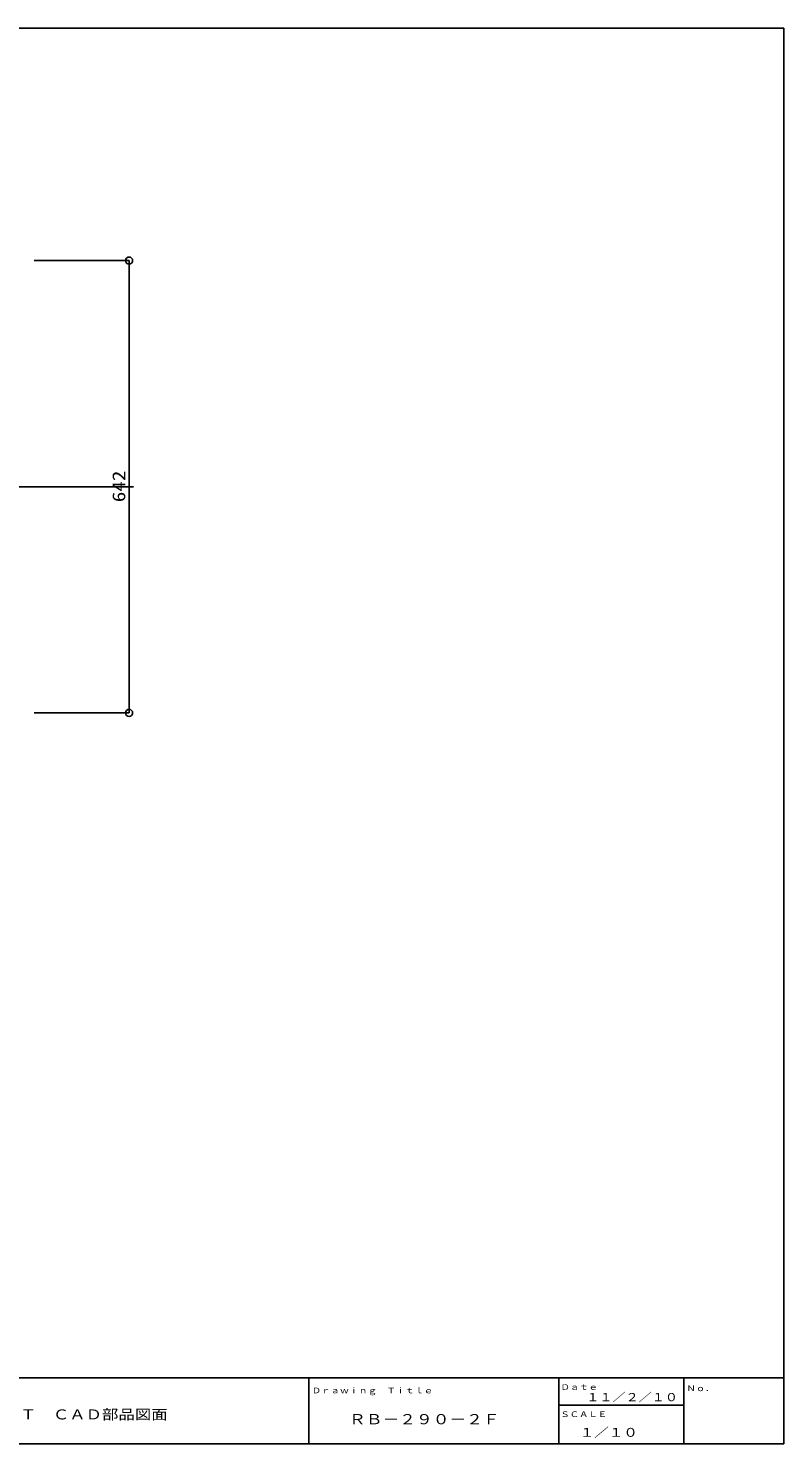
# Model space of a CAD drawing. Units: millimetres at full size; details may follow other scales. Extents: x -1447 to 1447, y -1005 to 1005.
# Drawn here: x 373 to 1447, y -1005 to 1005 of the extents above; entities that cross this region are included whole.
import ezdxf
from ezdxf.enums import TextEntityAlignment as Align

# ---------------------------------------------------------------- set-up
doc = ezdxf.new("R2010")
doc.units = ezdxf.units.MM
doc.header["$LTSCALE"] = 7.6
doc.layers.add('0-1___', color=134, linetype='Continuous')
doc.layers.add('F-F', color=134, linetype='Continuous')
doc.styles.add('ＭＳ ゴシック', font='')
doc.styles.get('ＭＳ ゴシック').set_extended_font_data('MS Gothic')

msp = doc.modelspace()

# ---------------------------------------------------------------- linework, layer by layer
at = {"layer": '0-1___', "color": 3}
for p, q in [((-1396.925, -911.252), (1446.625, -911.252)), ((772.125, -911.252), (772.125, -1003.282)), ((1304.625, -911.252), (1304.625, -1003.282))]:
    msp.add_line(p, q, dxfattribs=at)
at = {"layer": '0-1___'}
for p, q in [((1127.125, -911.252), (1127.125, -1003.282)), ((1127.125, -950.167), (1304.625, -950.167))]:
    msp.add_line(p, q, dxfattribs=at)
at = {"layer": '0-1___', "color": 3}
msp.add_lwpolyline([(-1446.625, 1004.65), (1446.625, 1004.65), (1446.625, -1004.65), (-1446.625, -1004.65)], close=True, dxfattribs=at)
msp.add_lwpolyline([(-1446.625, -911.252), (1446.625, -911.252), (1446.625, -1003.282)], dxfattribs=at)
at = {"layer": 'F-F', "color": 4}
for p, q in [((381.657, 674.987), (516.727, 674.987)), ((516.727, 674.987), (516.727, 32.836)), ((381.657, 32.836), (516.727, 32.836))]:
    msp.add_line(p, q, dxfattribs=at)
at = {"layer": 'F-F', "color": 7}
msp.add_line((523.105, 353.911), (-444.783, 353.911), dxfattribs=at)
at = {"layer": 'F-F', "color": 4}
for centre in [(516.727, 674.987), (516.727, 32.836)]:
    msp.add_circle(centre, 5, dxfattribs=at)

# ---------------------------------------------------------------- texts
at = {"layer": '0-1___', "style": 'ＭＳ ゴシック', "width": 1.2}
for s, height, p in [('Ｄａｔｅ', 7.89, (1129.59, -930.648)), ('Ｎｏ．', 7.89, (1308.53, -932.439)), ('Ｄｒａｗｉｎｇ\u3000Ｔｉｔｌｅ', 7.89, (776.187, -935.513)), ('１１／２／１０', 11.36, (1166.191, -947.761)), ('ＳＬＴ\u3000ＣＡＤ部品図面', 14.23, (315.18, -974.482)), ('ＲＢ－２９０－２Ｆ', 14.52, (829.193, -981.455)), ('ＳＣＡＬＥ', 7.89, (1129.383, -969.238)), ('１／１０', 12.62, (1156.798, -998.644))]:
    msp.add_text(s, height=height, dxfattribs=at).set_placement(p, align=Align.BOTTOM_LEFT)
at = {"layer": 'F-F', "color": 4, "style": 'ＭＳ ゴシック', "width": 1.2}
msp.add_text('642', height=18.33, rotation=90, dxfattribs=at).set_placement((516.727, 331.853), align=Align.BOTTOM_LEFT)

doc.saveas('drawing.dxf')
